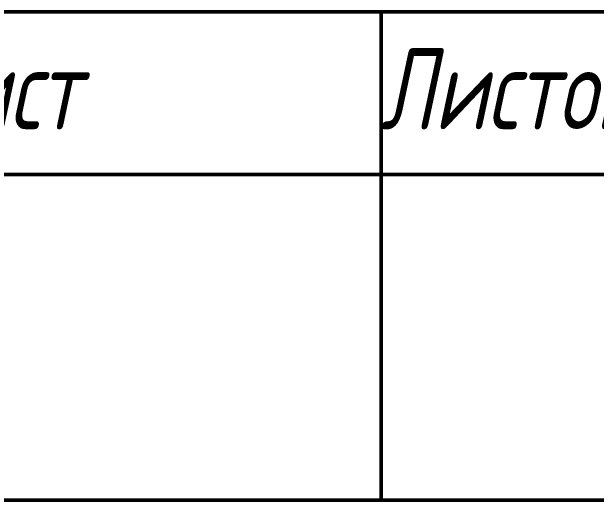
# Model space of a CAD drawing. Header units: millimetres. Extents: x 5341 to 134645, y 2795 to 129189.
# Drawn here: x 64706 to 66502, y 70566 to 72066 of the extents above; entities that cross this region are included whole.
import ezdxf

# ---------------------------------------------------------------- set-up
doc = ezdxf.new("R2010")
doc.units = ezdxf.units.MM
doc.layers.add('АР_Рамка', color=7, linetype='Continuous', lineweight=30)
doc.styles.add('ГОСТ 2.304', font='CS_Gost2304.shx')

msp = doc.modelspace()

# ---------------------------------------------------------------- linework, layer by layer
at = {"layer": 'АР_Рамка', "lineweight": 50}
for points in [[(67841.3, 72065.7), (49341.3, 72065.7)], [(65841.3, 70565.7), (65841.3, 72065.7)], [(67841.3, 71565.7), (62841.3, 71565.7)], [(67841.3, 70565.7), (55841.3, 70565.7)]]:
    msp.add_lwpolyline(points, dxfattribs=at)

# ---------------------------------------------------------------- texts
at = {"linetype": 'Continuous', "lineweight": 25, "style": 'ГОСТ 2.304', "oblique": 12, "width": 0.9}
msp.add_text('Стадия     Лист        Листов', height=250, dxfattribs=at).set_placement((62990.8, 71704.4))

doc.saveas('drawing.dxf')
